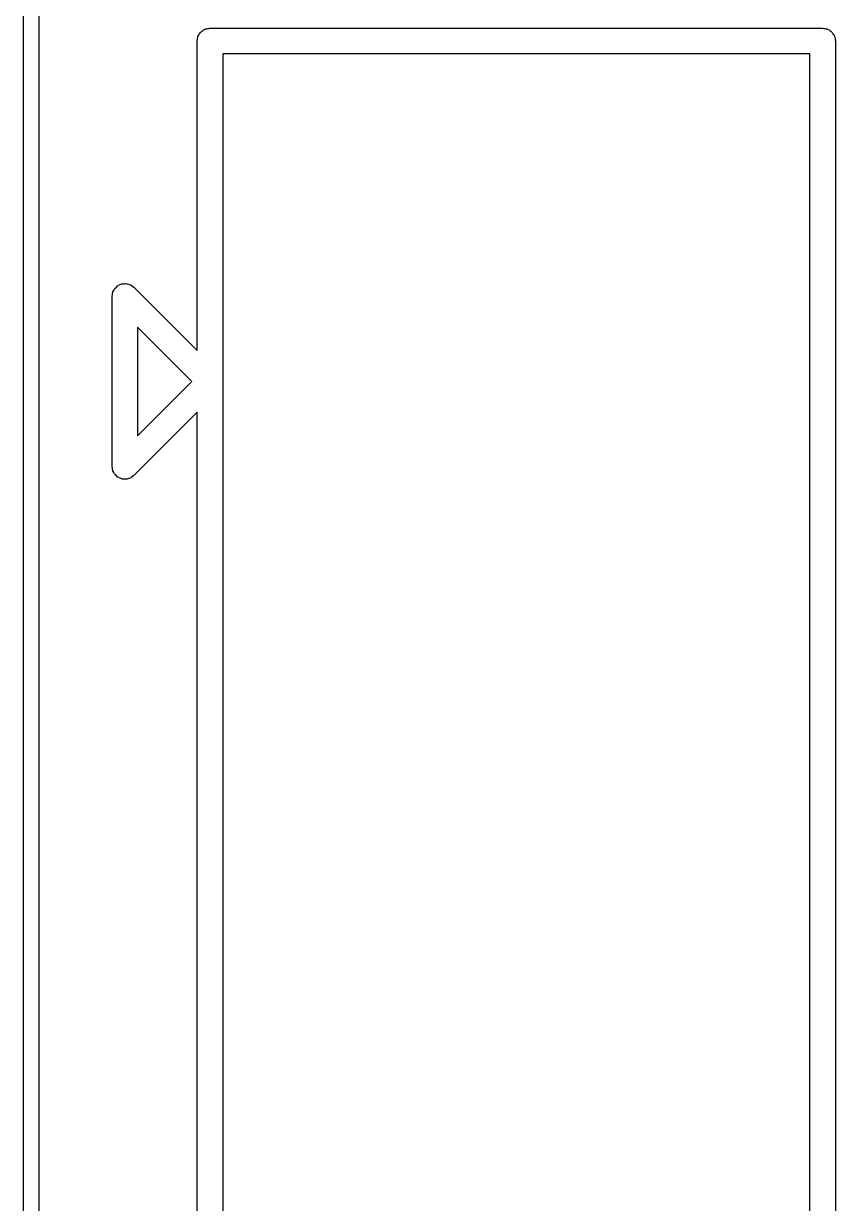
# Model space of a CAD drawing. Extents: x 51 to 137, y -158 to -25.
# Drawn here: x 50.69 to 62.8, y -97.74 to -80.14 of the extents above; entities that cross this region are included whole.
import ezdxf

# ---------------------------------------------------------------- set-up
doc = ezdxf.new("R2010")
doc.units = 0
doc.header["$MEASUREMENT"] = 0
doc.layers.add('BLACK', color=7, linetype='CONTINUOUS')

msp = doc.modelspace()

# ---------------------------------------------------------------- linework, layer by layer
at = {"layer": 'Black'}
for p, q in [((50.6857, -119.921), (50.6857, -28.1813)), ((50.9143, -28.1913), (50.9143, -119.916)), ((53.3338, -80.268), (53.3445, -80.2553)), ((53.3445, -80.2553), (53.359, -80.2469)), ((53.359, -80.2469), (53.3717, -80.2362)), ((53.3717, -80.2362), (53.3874, -80.2305)), ((53.3874, -80.2305), (53.4018, -80.2222)), ((53.4018, -80.2222), (53.4183, -80.2193)), ((53.4183, -80.2193), (53.4339, -80.2136)), ((53.4339, -80.2136), (53.4506, -80.2136)), ((53.4506, -80.2136), (53.467, -80.2107)), ((53.467, -80.2107), (62.611, -80.2107)), ((62.611, -80.2107), (62.6274, -80.2136)), ((62.6274, -80.2136), (62.6441, -80.2136)), ((62.6441, -80.2136), (62.6597, -80.2193)), ((62.6597, -80.2193), (62.6762, -80.2222)), ((62.6762, -80.2222), (62.6906, -80.2305)), ((62.6906, -80.2305), (62.7062, -80.2362)), ((62.7062, -80.2362), (62.719, -80.2469)), ((62.719, -80.2469), (62.7335, -80.2553)), ((62.7335, -80.2553), (62.7442, -80.268)), ((53.2765, -80.4012), (53.2794, -80.3848)), ((53.2765, -85.0213), (53.2765, -80.4012)), ((53.2794, -80.3681), (53.2851, -80.3525)), ((53.2794, -80.3848), (53.2794, -80.3681)), ((53.2851, -80.3525), (53.288, -80.336)), ((53.288, -80.336), (53.2963, -80.3216)), ((53.2963, -80.3216), (53.302, -80.3059)), ((53.302, -80.3059), (53.3127, -80.2932)), ((53.3127, -80.2932), (53.3211, -80.2787)), ((53.3211, -80.2787), (53.3338, -80.268)), ((62.7442, -80.268), (62.7569, -80.2787)), ((62.7569, -80.2787), (62.7653, -80.2932)), ((62.7653, -80.2932), (62.776, -80.3059)), ((62.776, -80.3059), (62.7817, -80.3216)), ((62.7817, -80.3216), (62.79, -80.336)), ((62.79, -80.336), (62.7929, -80.3525)), ((62.7929, -80.3525), (62.7986, -80.3681)), ((62.7986, -80.3681), (62.7986, -80.3848)), ((62.7986, -80.3848), (62.8015, -80.4012)), ((62.8015, -80.4012), (62.8015, -105.801)), ((62.4205, -80.5917), (53.6575, -80.5917)), ((53.6575, -80.5917), (53.6575, -105.611)), ((62.4205, -105.611), (62.4205, -80.5917)), ((52.018, -84.146), (52.0304, -84.1245)), ((52.0304, -84.1245), (52.041, -84.1019)), ((52.041, -84.1019), (52.0469, -84.096)), ((52.0469, -84.096), (52.0511, -84.0887)), ((52.0511, -84.0887), (52.0701, -84.0728)), ((52.0701, -84.0728), (52.0877, -84.0552)), ((52.0877, -84.0552), (52.0953, -84.0516)), ((52.0953, -84.0516), (52.1017, -84.0462)), ((52.1017, -84.0462), (52.1251, -84.0377)), ((52.1251, -84.0377), (52.1477, -84.0272)), ((52.1477, -84.0272), (52.156, -84.0265)), ((52.156, -84.0265), (52.1639, -84.0236)), ((52.1639, -84.0236), (52.1888, -84.0236)), ((52.1888, -84.0236), (52.2136, -84.0214)), ((52.2136, -84.0214), (52.2217, -84.0236)), ((52.2217, -84.0236), (52.2301, -84.0236)), ((52.2301, -84.0236), (52.2535, -84.0321)), ((52.2535, -84.0321), (52.2775, -84.0385)), ((52.2775, -84.0385), (52.2844, -84.0434)), ((52.2844, -84.0434), (52.2922, -84.0462)), ((52.2922, -84.0462), (52.3113, -84.0622)), ((52.3113, -84.0622), (52.3317, -84.0765)), ((52.3317, -84.0765), (53.2765, -85.0213)), ((52.0065, -84.2112), (52.0108, -84.1867)), ((52.0065, -86.7512), (52.0065, -84.2112)), ((52.0108, -84.1867), (52.013, -84.1619)), ((52.013, -84.1619), (52.0165, -84.1543)), ((52.0165, -84.1543), (52.018, -84.146)), ((53.1976, -85.4812), (52.3875, -84.6711)), ((52.3875, -84.6711), (52.3875, -86.2913)), ((52.3875, -86.2913), (53.1976, -85.4812)), ((53.2765, -85.9411), (52.3317, -86.8859)), ((53.2765, -105.801), (53.2765, -85.9411)), ((52.0108, -86.7757), (52.0065, -86.7512)), ((52.013, -86.8005), (52.0108, -86.7757)), ((52.0165, -86.8081), (52.013, -86.8005)), ((52.018, -86.8164), (52.0165, -86.8081)), ((52.0304, -86.8379), (52.018, -86.8164)), ((52.041, -86.8605), (52.0304, -86.8379)), ((52.0469, -86.8664), (52.041, -86.8605)), ((52.0511, -86.8737), (52.0469, -86.8664)), ((52.0701, -86.8896), (52.0511, -86.8737)), ((52.0877, -86.9072), (52.0701, -86.8896)), ((52.0953, -86.9108), (52.0877, -86.9072)), ((52.1017, -86.9162), (52.0953, -86.9108)), ((52.1251, -86.9247), (52.1017, -86.9162)), ((52.1477, -86.9352), (52.1251, -86.9247)), ((52.156, -86.9359), (52.1477, -86.9352)), ((52.1639, -86.9388), (52.156, -86.9359)), ((52.1888, -86.9388), (52.1639, -86.9388)), ((52.2136, -86.941), (52.1888, -86.9388)), ((52.2217, -86.9388), (52.2136, -86.941)), ((52.2301, -86.9388), (52.2217, -86.9388)), ((52.2535, -86.9303), (52.2301, -86.9388)), ((52.2775, -86.9239), (52.2535, -86.9303)), ((52.2844, -86.919), (52.2775, -86.9239)), ((52.2922, -86.9162), (52.2844, -86.919)), ((52.3113, -86.9002), (52.2922, -86.9162)), ((52.3317, -86.8859), (52.3113, -86.9002))]:
    msp.add_line(p, q, dxfattribs=at)

doc.saveas('drawing.dxf')
